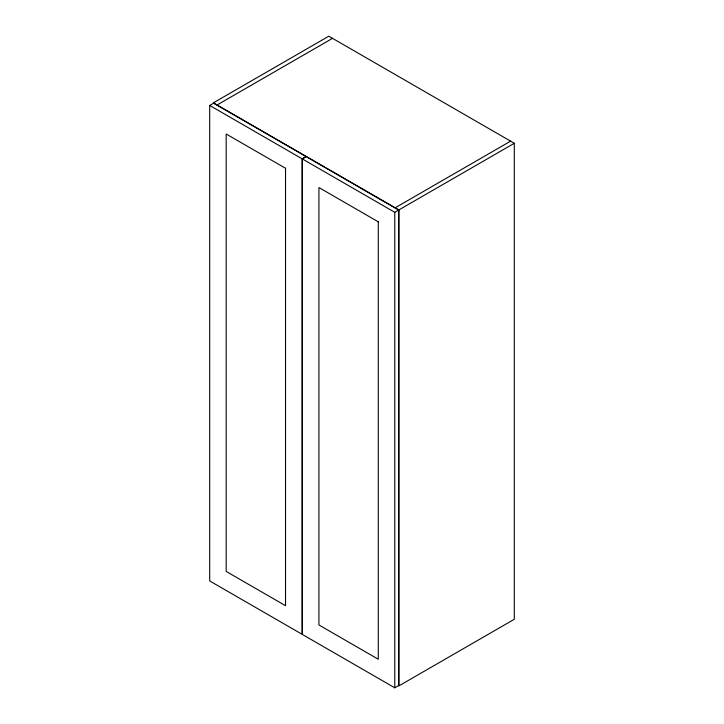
<?xml version="1.0" encoding="UTF-8"?>
<svg xmlns="http://www.w3.org/2000/svg" width="724" height="724" viewBox="0 0 724 724"><rect width="100%" height="100%" fill="white"/><g stroke="black" fill="none" stroke-linecap="round" stroke-linejoin="round"><path stroke-width="1.09" d="M209.689 105.451L213.607 103.188L305.944 156.502L302.026 158.764L209.689 105.451L209.689 580.947L302.026 634.251L302.026 158.764M217.11 104.98L332.524 38.345M302.433 158.999L306.352 156.737L398.689 210.041L398.689 685.538L394.77 687.8L302.433 634.495L302.433 158.999L394.77 212.304L398.689 210.041M395.186 207.788L510.601 141.153M398.888 209.924L514.312 143.289L514.312 619.264L398.888 685.899L398.888 209.924L213.399 102.835L328.814 36.2L514.312 143.289M394.77 212.304L394.77 687.8M285.537 168.276L226.178 134.012L226.178 571.426L285.537 605.698L285.537 168.276M378.281 221.825L318.922 187.552L318.922 624.975L378.281 659.238L378.281 221.825"/></g></svg>
